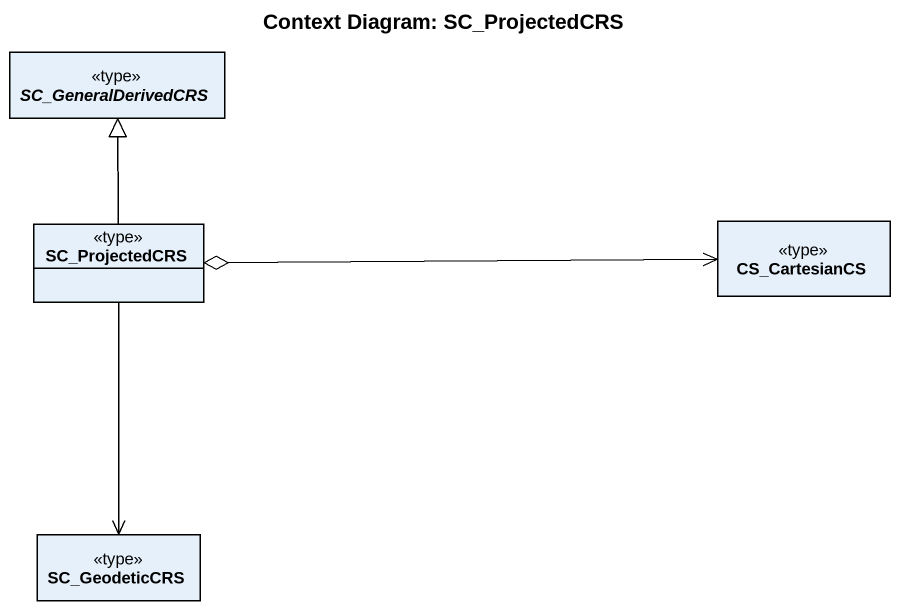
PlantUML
@startuml
title Context Diagram: SC_ProjectedCRS
hide circle
hide empty members
abstract class SC_GeneralDerivedCRS <<type>>
class SC_ProjectedCRS <<type>>
class CS_CartesianCS <<type>>
class SC_GeodeticCRS <<type>>
SC_ProjectedCRS -up-|> SC_GeneralDerivedCRS
SC_ProjectedCRS --> SC_GeodeticCRS
CS_CartesianCS <-left-o SC_ProjectedCRS
@enduml
